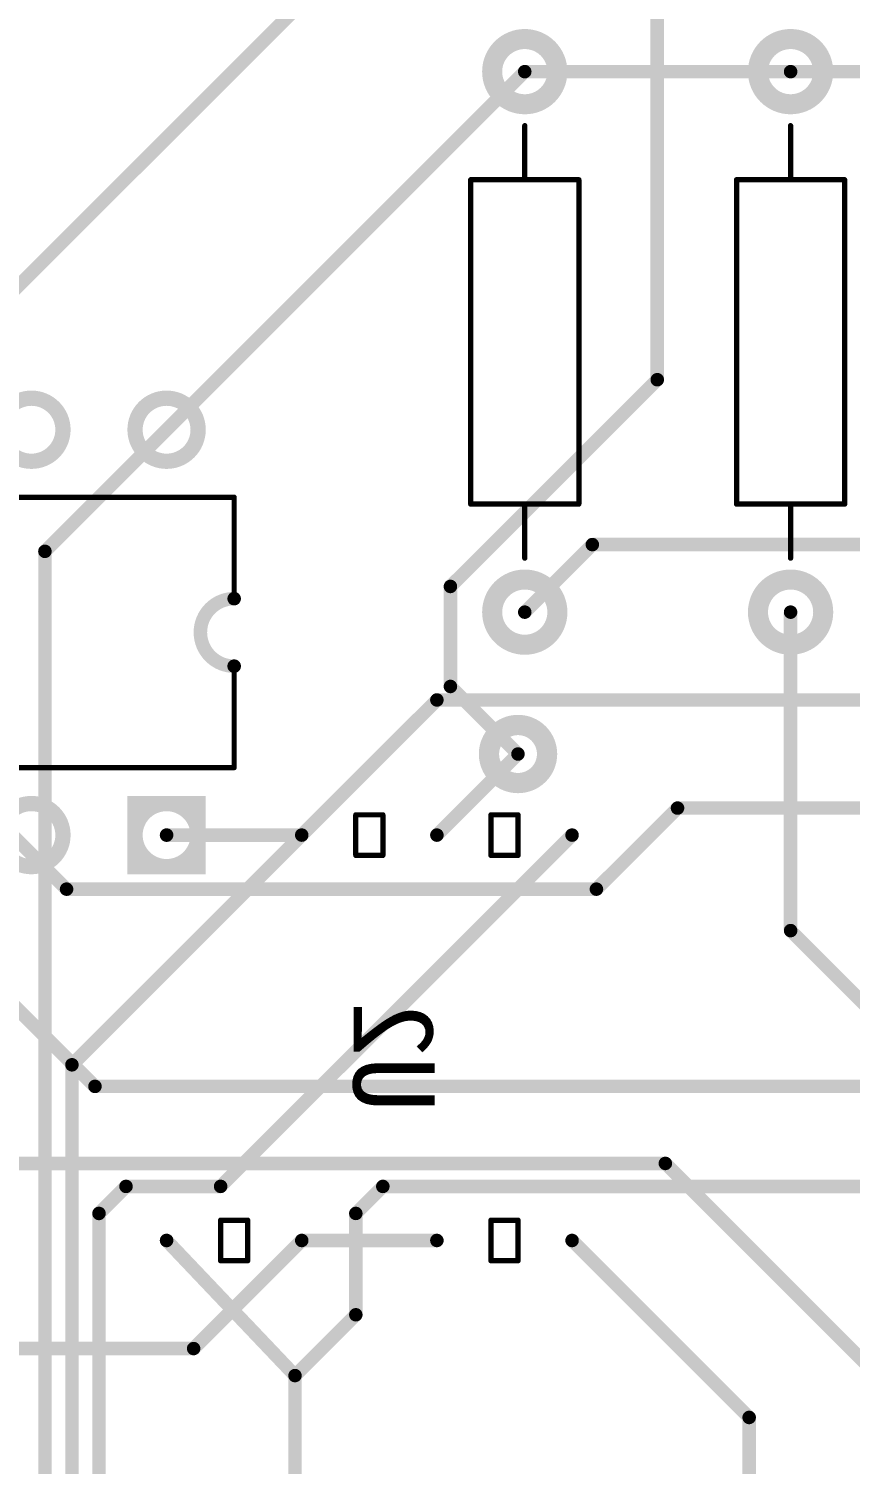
# Model space of a CAD drawing. Header units: millimetres. Extents: x 38 to 140, y 35 to 124.
# Drawn here: x 76.91 to 92.35, y 75.55 to 102.53 of the extents above; entities that cross this region are included whole.
import ezdxf

# ---------------------------------------------------------------- set-up
doc = ezdxf.new("R2010")
doc.units = ezdxf.units.MM
for name, color, linetype in [('BottomLayer', 5, 'Continuous'), ('BottomOverlay', 54, 'Continuous'), ('BottomSolder', 6, 'Continuous'), ('KeepOutLayer', 6, 'Continuous'), ('MultiLayer', 9, 'Continuous'), ('TopLayer', 1, 'Continuous'), ('TopOverlay', 2, 'Continuous'), ('TopSolder', 216, 'Continuous')]:
    doc.layers.add(name, color=color, linetype=linetype)

# ---------------------------------------------------------------- blocks, each defined once
blk = doc.blocks.new('AXIAL_0_4_15')
at = {"layer": 'BottomLayer', "const_width": 0.275}
for points in [[(-5.643, 0, 1), (-4.517, 0, 1)], [(4.517, 0, 1), (5.643, 0, 1)]]:
    blk.add_lwpolyline(points, format="xyb", close=True, dxfattribs=at)
at = {"layer": 'BottomSolder', "const_width": 0.377}
for points in [[(-5.693, 0, 1), (-4.467, 0, 1)], [(4.467, 0, 1), (5.693, 0, 1)]]:
    blk.add_lwpolyline(points, format="xyb", close=True, dxfattribs=at)
at = {"layer": 'MultiLayer', "const_width": 0.275}
for points in [[(-5.643, 0, 1), (-4.517, 0, 1)], [(4.517, 0, 1), (5.643, 0, 1)]]:
    blk.add_lwpolyline(points, format="xyb", close=True, dxfattribs=at)
at = {"layer": 'TopLayer', "const_width": 0.275}
for points in [[(-5.643, 0, 1), (-4.517, 0, 1)], [(4.517, 0, 1), (5.643, 0, 1)]]:
    blk.add_lwpolyline(points, format="xyb", close=True, dxfattribs=at)
at = {"layer": 'TopOverlay', "const_width": 0.1}
for points in [[(-3.048, 1.016), (-3.048, -1.016)], [(-3.048, 1.016), (3.048, 1.016)], [(3.048, 1.016), (3.048, -1.016)], [(-4.064, 0), (-3.048, 0)], [(3.048, 0), (4.064, 0)], [(-3.048, -1.016), (3.048, -1.016)]]:
    blk.add_lwpolyline(points, dxfattribs=at)
at = {"layer": 'TopOverlay', "const_width": 0.05}
for points in [[(-3.073, 1.016, 1), (-3.023, 1.016, 1)], [(-3.073, 1.016, 1), (-3.023, 1.016, 1)], [(3.023, 1.016, 1), (3.073, 1.016, 1)], [(3.023, 1.016, 1), (3.073, 1.016, 1)], [(-4.089, 0, 1), (-4.039, 0, 1)], [(-3.073, 0, 1), (-3.023, 0, 1)], [(3.023, 0, 1), (3.073, 0, 1)], [(4.039, 0, 1), (4.089, 0, 1)], [(-3.073, -1.016, 1), (-3.023, -1.016, 1)], [(-3.073, -1.016, 1), (-3.023, -1.016, 1)], [(3.023, -1.016, 1), (3.073, -1.016, 1)], [(3.023, -1.016, 1), (3.073, -1.016, 1)]]:
    blk.add_lwpolyline(points, format="xyb", close=True, dxfattribs=at)
at = {"layer": 'TopSolder', "const_width": 0.377}
for points in [[(-5.693, 0, 1), (-4.467, 0, 1)], [(4.467, 0, 1), (5.693, 0, 1)]]:
    blk.add_lwpolyline(points, format="xyb", close=True, dxfattribs=at)
blk = doc.blocks.new('AXIAL_0_4_16')
at = {"layer": 'BottomLayer', "const_width": 0.275}
for points in [[(-5.643, 0, 1), (-4.517, 0, 1)], [(4.517, 0, 1), (5.643, 0, 1)]]:
    blk.add_lwpolyline(points, format="xyb", close=True, dxfattribs=at)
at = {"layer": 'BottomSolder', "const_width": 0.377}
for points in [[(-5.693, 0, 1), (-4.467, 0, 1)], [(4.467, 0, 1), (5.693, 0, 1)]]:
    blk.add_lwpolyline(points, format="xyb", close=True, dxfattribs=at)
at = {"layer": 'MultiLayer', "const_width": 0.275}
for points in [[(-5.643, 0, 1), (-4.517, 0, 1)], [(4.517, 0, 1), (5.643, 0, 1)]]:
    blk.add_lwpolyline(points, format="xyb", close=True, dxfattribs=at)
at = {"layer": 'TopLayer', "const_width": 0.275}
for points in [[(-5.643, 0, 1), (-4.517, 0, 1)], [(4.517, 0, 1), (5.643, 0, 1)]]:
    blk.add_lwpolyline(points, format="xyb", close=True, dxfattribs=at)
at = {"layer": 'TopOverlay', "const_width": 0.1}
for points in [[(-3.048, 1.016), (-3.048, -1.016)], [(-3.048, 1.016), (3.048, 1.016)], [(3.048, 1.016), (3.048, -1.016)], [(-4.064, 0), (-3.048, 0)], [(3.048, 0), (4.064, 0)], [(-3.048, -1.016), (3.048, -1.016)]]:
    blk.add_lwpolyline(points, dxfattribs=at)
at = {"layer": 'TopOverlay', "const_width": 0.05}
for points in [[(-3.073, 1.016, 1), (-3.023, 1.016, 1)], [(-3.073, 1.016, 1), (-3.023, 1.016, 1)], [(3.023, 1.016, 1), (3.073, 1.016, 1)], [(3.023, 1.016, 1), (3.073, 1.016, 1)], [(-4.089, 0, 1), (-4.039, 0, 1)], [(-3.073, 0, 1), (-3.023, 0, 1)], [(3.023, 0, 1), (3.073, 0, 1)], [(4.039, 0, 1), (4.089, 0, 1)], [(-3.073, -1.016, 1), (-3.023, -1.016, 1)], [(-3.073, -1.016, 1), (-3.023, -1.016, 1)], [(3.023, -1.016, 1), (3.073, -1.016, 1)], [(3.023, -1.016, 1), (3.073, -1.016, 1)]]:
    blk.add_lwpolyline(points, format="xyb", close=True, dxfattribs=at)
at = {"layer": 'TopSolder', "const_width": 0.377}
for points in [[(-5.693, 0, 1), (-4.467, 0, 1)], [(4.467, 0, 1), (5.693, 0, 1)]]:
    blk.add_lwpolyline(points, format="xyb", close=True, dxfattribs=at)
blk = doc.blocks.new('DIP08_B_30')
at = {"layer": 'BottomLayer', "const_width": 0.185}
for points in [[(-0.542, 7.62, 1), (0.542, 7.62, 1)], [(7.078, 7.62, 1), (8.162, 7.62, 1)], [(-0.542, 5.08, 1), (0.542, 5.08, 1)], [(7.078, 5.08, 1), (8.162, 5.08, 1)], [(-0.542, 2.54, 1), (0.542, 2.54, 1)], [(7.078, 2.54, 1), (8.162, 2.54, 1)], [(-0.542, 0, 1), (0.542, 0, 1)], [(7.078, 0, 1), (8.162, 0, 1)]]:
    blk.add_lwpolyline(points, format="xyb", close=True, dxfattribs=at)
for points in [[(-0.635, 0.542), (0.635, 0.542)], [(-0.542, 0.635), (-0.542, -0.635)], [(0.542, 0.635), (0.542, -0.635)], [(-0.635, -0.542), (0.635, -0.542)]]:
    blk.add_lwpolyline(points, dxfattribs=at)
at = {"layer": 'BottomOverlay', "const_width": 0.1}
for points in [[(6.35, 8.89), (1.27, 8.89)], [(1.27, -1.27), (1.27, 8.89)], [(6.35, -1.27), (6.35, 8.89)], [(3.175, -1.27), (1.27, -1.27)], [(6.35, -1.27), (4.445, -1.27)]]:
    blk.add_lwpolyline(points, dxfattribs=at)
at = {"layer": 'BottomOverlay'}
for points, const_width in [([(1.245, 8.89, 1), (1.295, 8.89, 1)], 0.05), ([(1.245, 8.89, 1), (1.295, 8.89, 1)], 0.05), ([(6.325, 8.89, 1), (6.375, 8.89, 1)], 0.05), ([(6.325, 8.89, 1), (6.375, 8.89, 1)], 0.05), ([(1.245, -1.27, 1), (1.295, -1.27, 1)], 0.05), ([(1.245, -1.27, 1), (1.295, -1.27, 1)], 0.05), ([(3.111, -1.27, 1), (3.239, -1.27, 1)], 0.127), ([(3.15, -1.27, 1), (3.2, -1.27, 1)], 0.05), ([(4.381, -1.27, 1), (4.508, -1.27, 1)], 0.127), ([(4.42, -1.27, 1), (4.47, -1.27, 1)], 0.05), ([(6.325, -1.27, 1), (6.375, -1.27, 1)], 0.05), ([(6.325, -1.27, 1), (6.375, -1.27, 1)], 0.05)]:
    blk.add_lwpolyline(points, format="xyb", close=True, dxfattribs=dict(at, const_width=const_width))
at = {"layer": 'BottomOverlay', "const_width": 0.254}
blk.add_lwpolyline([(3.175, -1.27, -1), (4.445, -1.27)], format="xyb", dxfattribs=at)
at = {"layer": 'BottomSolder', "const_width": 0.287}
for points in [[(-0.593, 7.62, 1), (0.593, 7.62, 1)], [(7.027, 7.62, 1), (8.213, 7.62, 1)], [(-0.593, 5.08, 1), (0.593, 5.08, 1)], [(7.027, 5.08, 1), (8.213, 5.08, 1)], [(-0.593, 2.54, 1), (0.593, 2.54, 1)], [(7.027, 2.54, 1), (8.213, 2.54, 1)], [(-0.593, 0, 1), (0.593, 0, 1)], [(7.027, 0, 1), (8.213, 0, 1)]]:
    blk.add_lwpolyline(points, format="xyb", close=True, dxfattribs=at)
for points in [[(-0.593, 0.737), (-0.593, -0.737)], [(0.593, 0.737), (0.593, -0.737)], [(-0.737, 0.593), (0.737, 0.593)], [(-0.737, -0.593), (0.737, -0.593)]]:
    blk.add_lwpolyline(points, dxfattribs=at)
at = {"layer": 'MultiLayer', "const_width": 0.185}
for points in [[(-0.542, 7.62, 1), (0.542, 7.62, 1)], [(7.078, 7.62, 1), (8.162, 7.62, 1)], [(-0.542, 5.08, 1), (0.542, 5.08, 1)], [(7.078, 5.08, 1), (8.162, 5.08, 1)], [(-0.542, 2.54, 1), (0.542, 2.54, 1)], [(7.078, 2.54, 1), (8.162, 2.54, 1)], [(-0.542, 0, 1), (0.542, 0, 1)], [(7.078, 0, 1), (8.162, 0, 1)]]:
    blk.add_lwpolyline(points, format="xyb", close=True, dxfattribs=at)
for points in [[(-0.635, 0.542), (0.635, 0.542)], [(-0.542, 0.635), (-0.542, -0.635)], [(0.542, 0.635), (0.542, -0.635)], [(-0.635, -0.542), (0.635, -0.542)]]:
    blk.add_lwpolyline(points, dxfattribs=at)
at = {"layer": 'TopLayer', "const_width": 0.185}
for points in [[(-0.542, 7.62, 1), (0.542, 7.62, 1)], [(7.078, 7.62, 1), (8.162, 7.62, 1)], [(-0.542, 5.08, 1), (0.542, 5.08, 1)], [(7.078, 5.08, 1), (8.162, 5.08, 1)], [(-0.542, 2.54, 1), (0.542, 2.54, 1)], [(7.078, 2.54, 1), (8.162, 2.54, 1)], [(-0.542, 0, 1), (0.542, 0, 1)], [(7.078, 0, 1), (8.162, 0, 1)]]:
    blk.add_lwpolyline(points, format="xyb", close=True, dxfattribs=at)
for points in [[(-0.635, 0.542), (0.635, 0.542)], [(-0.542, 0.635), (-0.542, -0.635)], [(0.542, 0.635), (0.542, -0.635)], [(-0.635, -0.542), (0.635, -0.542)]]:
    blk.add_lwpolyline(points, dxfattribs=at)
at = {"layer": 'TopSolder', "const_width": 0.287}
for points in [[(-0.593, 7.62, 1), (0.593, 7.62, 1)], [(7.027, 7.62, 1), (8.213, 7.62, 1)], [(-0.593, 5.08, 1), (0.593, 5.08, 1)], [(7.027, 5.08, 1), (8.213, 5.08, 1)], [(-0.593, 2.54, 1), (0.593, 2.54, 1)], [(7.027, 2.54, 1), (8.213, 2.54, 1)], [(-0.593, 0, 1), (0.593, 0, 1)], [(7.027, 0, 1), (8.213, 0, 1)]]:
    blk.add_lwpolyline(points, format="xyb", close=True, dxfattribs=at)
for points in [[(-0.593, 0.737), (-0.593, -0.737)], [(0.593, 0.737), (0.593, -0.737)], [(-0.737, 0.593), (0.737, 0.593)], [(-0.737, -0.593), (0.737, -0.593)]]:
    blk.add_lwpolyline(points, dxfattribs=at)

msp = doc.modelspace()

# ---------------------------------------------------------------- linework, layer by layer
at = {"layer": 'BottomLayer', "const_width": 0.254}
for points in [[(86.233, 101.727), (91.228, 101.727)], [(91.228, 101.727), (96.224, 101.727)], [(82.042, 87.376), (84.582, 89.916)], [(84.582, 89.916), (114.935, 89.916)], [(84.582, 87.376), (86.106, 88.9)], [(87.579, 86.36), (89.103, 87.884)], [(89.103, 87.884), (112.014, 87.884)], [(76.606, 87.376), (77.622, 86.36)], [(79.502, 87.376), (82.042, 87.376)], [(77.622, 86.36), (87.579, 86.36)], [(75.311, 85.496), (78.156, 82.652)], [(78.156, 82.652), (95.86, 82.652)], [(75.209, 81.204), (88.875, 81.204)], [(88.875, 81.204), (93.853, 76.225)], [(80.01, 77.724), (82.042, 79.756)], [(82.042, 79.756), (84.582, 79.756)], [(68.072, 77.724), (80.01, 77.724)]]:
    msp.add_lwpolyline(points, dxfattribs=at)
at = {"layer": 'BottomLayer'}
for points, const_width in [([(86.169, 101.727, 1), (86.296, 101.727, 1)], 0.127), ([(91.165, 101.727, 1), (91.292, 101.727, 1)], 0.127), ([(91.165, 101.727, 1), (91.292, 101.727, 1)], 0.127), ([(84.518, 89.916, 1), (84.645, 89.916, 1)], 0.127), ([(84.518, 89.916, 1), (84.645, 89.916, 1)], 0.127), ([(85.611, 88.9, 1), (86.601, 88.9, 1)], 0.279), ([(86.042, 88.9, 1), (86.169, 88.9, 1)], 0.127), ([(89.04, 87.884, 1), (89.167, 87.884, 1)], 0.127), ([(89.04, 87.884, 1), (89.167, 87.884, 1)], 0.127), ([(79.438, 87.376, 1), (79.566, 87.376, 1)], 0.127), ([(81.978, 87.376, 1), (82.105, 87.376, 1)], 0.127), ([(81.978, 87.376, 1), (82.105, 87.376, 1)], 0.127), ([(84.518, 87.376, 1), (84.645, 87.376, 1)], 0.127), ([(77.559, 86.36, 1), (77.686, 86.36, 1)], 0.127), ([(77.559, 86.36, 1), (77.686, 86.36, 1)], 0.127), ([(87.516, 86.36, 1), (87.643, 86.36, 1)], 0.127), ([(87.516, 86.36, 1), (87.643, 86.36, 1)], 0.127), ([(78.092, 82.652, 1), (78.219, 82.652, 1)], 0.127), ([(78.092, 82.652, 1), (78.219, 82.652, 1)], 0.127), ([(88.811, 81.204, 1), (88.938, 81.204, 1)], 0.127), ([(88.811, 81.204, 1), (88.938, 81.204, 1)], 0.127), ([(81.978, 79.756, 1), (82.105, 79.756, 1)], 0.127), ([(81.978, 79.756, 1), (82.105, 79.756, 1)], 0.127), ([(84.518, 79.756, 1), (84.645, 79.756, 1)], 0.127), ([(79.947, 77.724, 1), (80.073, 77.724, 1)], 0.127), ([(79.947, 77.724, 1), (80.073, 77.724, 1)], 0.127)]:
    msp.add_lwpolyline(points, format="xyb", close=True, dxfattribs=dict(at, const_width=const_width))
at = {"layer": 'BottomSolder', "const_width": 0.381}
msp.add_lwpolyline([(85.56, 88.9, 1), (86.652, 88.9, 1)], format="xyb", close=True, dxfattribs=at)
at = {"layer": 'KeepOutLayer', "const_width": 0.1}
for points in [[(83.058, 87.757), (83.566, 87.757)], [(83.058, 86.995), (83.058, 87.757)], [(83.566, 86.995), (83.566, 87.757)], [(85.598, 87.757), (86.106, 87.757)], [(85.598, 86.995), (85.598, 87.757)], [(86.106, 86.995), (86.106, 87.757)], [(83.058, 86.995), (83.566, 86.995)], [(85.598, 86.995), (86.106, 86.995)], [(80.518, 80.137), (81.026, 80.137)], [(80.518, 79.375), (80.518, 80.137)], [(81.026, 79.375), (81.026, 80.137)], [(85.598, 80.137), (86.106, 80.137)], [(85.598, 79.375), (85.598, 80.137)], [(86.106, 79.375), (86.106, 80.137)], [(80.518, 79.375), (81.026, 79.375)], [(85.598, 79.375), (86.106, 79.375)]]:
    msp.add_lwpolyline(points, dxfattribs=at)
at = {"layer": 'KeepOutLayer', "const_width": 0.05}
for points in [[(83.033, 87.757, 1), (83.083, 87.757, 1)], [(83.033, 87.757, 1), (83.083, 87.757, 1)], [(83.541, 87.757, 1), (83.591, 87.757, 1)], [(83.541, 87.757, 1), (83.591, 87.757, 1)], [(85.573, 87.757, 1), (85.623, 87.757, 1)], [(85.573, 87.757, 1), (85.623, 87.757, 1)], [(86.081, 87.757, 1), (86.131, 87.757, 1)], [(86.081, 87.757, 1), (86.131, 87.757, 1)], [(83.033, 86.995, 1), (83.083, 86.995, 1)], [(83.033, 86.995, 1), (83.083, 86.995, 1)], [(83.541, 86.995, 1), (83.591, 86.995, 1)], [(83.541, 86.995, 1), (83.591, 86.995, 1)], [(85.573, 86.995, 1), (85.623, 86.995, 1)], [(85.573, 86.995, 1), (85.623, 86.995, 1)], [(86.081, 86.995, 1), (86.131, 86.995, 1)], [(86.081, 86.995, 1), (86.131, 86.995, 1)], [(80.493, 80.137, 1), (80.543, 80.137, 1)], [(80.493, 80.137, 1), (80.543, 80.137, 1)], [(81.001, 80.137, 1), (81.051, 80.137, 1)], [(81.001, 80.137, 1), (81.051, 80.137, 1)], [(85.573, 80.137, 1), (85.623, 80.137, 1)], [(85.573, 80.137, 1), (85.623, 80.137, 1)], [(86.081, 80.137, 1), (86.131, 80.137, 1)], [(86.081, 80.137, 1), (86.131, 80.137, 1)], [(80.493, 79.375, 1), (80.543, 79.375, 1)], [(80.493, 79.375, 1), (80.543, 79.375, 1)], [(81.001, 79.375, 1), (81.051, 79.375, 1)], [(81.001, 79.375, 1), (81.051, 79.375, 1)], [(85.573, 79.375, 1), (85.623, 79.375, 1)], [(85.573, 79.375, 1), (85.623, 79.375, 1)], [(86.081, 79.375, 1), (86.131, 79.375, 1)], [(86.081, 79.375, 1), (86.131, 79.375, 1)]]:
    msp.add_lwpolyline(points, format="xyb", close=True, dxfattribs=at)
at = {"layer": 'MultiLayer', "const_width": 0.279}
msp.add_lwpolyline([(85.611, 88.9, 1), (86.601, 88.9, 1)], format="xyb", close=True, dxfattribs=at)
at = {"layer": 'TopLayer', "const_width": 0.254}
for points in [[(73.787, 94.767), (87.325, 108.306)], [(88.722, 95.936), (88.722, 104.546)], [(77.216, 92.71), (86.233, 101.727)], [(84.836, 92.05), (88.722, 95.936)], [(77.216, 65.659), (77.216, 92.71)], [(86.233, 91.567), (87.503, 92.837)], [(87.503, 92.837), (93.472, 92.837)], [(84.836, 90.17), (84.836, 92.05)], [(91.228, 85.581), (91.228, 91.567)], [(84.836, 90.17), (86.106, 88.9)], [(77.724, 83.058), (82.042, 87.376)], [(80.518, 80.772), (87.122, 87.376)], [(91.228, 85.581), (93.142, 83.668)], [(77.724, 69.215), (77.724, 83.058)], [(78.232, 80.264), (78.74, 80.772)], [(78.74, 80.772), (80.518, 80.772)], [(83.058, 80.264), (83.566, 80.772)], [(83.566, 80.772), (95.123, 80.772)], [(78.232, 70.409), (78.232, 80.264)], [(83.058, 78.359), (83.058, 80.264)], [(79.502, 79.756), (81.915, 77.216)], [(87.122, 79.756), (90.449, 76.429)], [(81.915, 77.216), (83.058, 78.359)], [(81.915, 71.12), (81.915, 77.216)], [(90.449, 55.728), (90.449, 76.429)]]:
    msp.add_lwpolyline(points, dxfattribs=at)
at = {"layer": 'TopLayer'}
for points, const_width in [([(86.169, 101.727, 1), (86.296, 101.727, 1)], 0.127), ([(88.659, 95.936, 1), (88.786, 95.936, 1)], 0.127), ([(88.659, 95.936, 1), (88.786, 95.936, 1)], 0.127), ([(77.152, 92.71, 1), (77.279, 92.71, 1)], 0.127), ([(77.152, 92.71, 1), (77.279, 92.71, 1)], 0.127), ([(87.439, 92.837, 1), (87.566, 92.837, 1)], 0.127), ([(87.439, 92.837, 1), (87.566, 92.837, 1)], 0.127), ([(84.772, 92.05, 1), (84.899, 92.05, 1)], 0.127), ([(84.772, 92.05, 1), (84.899, 92.05, 1)], 0.127), ([(86.169, 91.567, 1), (86.296, 91.567, 1)], 0.127), ([(91.165, 91.567, 1), (91.292, 91.567, 1)], 0.127), ([(84.772, 90.17, 1), (84.899, 90.17, 1)], 0.127), ([(84.772, 90.17, 1), (84.899, 90.17, 1)], 0.127), ([(85.611, 88.9, 1), (86.601, 88.9, 1)], 0.279), ([(86.042, 88.9, 1), (86.169, 88.9, 1)], 0.127), ([(81.978, 87.376, 1), (82.105, 87.376, 1)], 0.127), ([(87.058, 87.376, 1), (87.185, 87.376, 1)], 0.127), ([(91.165, 85.581, 1), (91.292, 85.581, 1)], 0.127), ([(91.165, 85.581, 1), (91.292, 85.581, 1)], 0.127), ([(77.66, 83.058, 1), (77.787, 83.058, 1)], 0.127), ([(77.66, 83.058, 1), (77.787, 83.058, 1)], 0.127), ([(78.676, 80.772, 1), (78.803, 80.772, 1)], 0.127), ([(78.676, 80.772, 1), (78.803, 80.772, 1)], 0.127), ([(80.454, 80.772, 1), (80.581, 80.772, 1)], 0.127), ([(80.454, 80.772, 1), (80.581, 80.772, 1)], 0.127), ([(83.502, 80.772, 1), (83.629, 80.772, 1)], 0.127), ([(83.502, 80.772, 1), (83.629, 80.772, 1)], 0.127), ([(78.168, 80.264, 1), (78.295, 80.264, 1)], 0.127), ([(78.168, 80.264, 1), (78.295, 80.264, 1)], 0.127), ([(82.995, 80.264, 1), (83.121, 80.264, 1)], 0.127), ([(82.995, 80.264, 1), (83.121, 80.264, 1)], 0.127), ([(79.438, 79.756, 1), (79.566, 79.756, 1)], 0.127), ([(87.058, 79.756, 1), (87.185, 79.756, 1)], 0.127), ([(82.995, 78.359, 1), (83.121, 78.359, 1)], 0.127), ([(82.995, 78.359, 1), (83.121, 78.359, 1)], 0.127), ([(81.852, 77.216, 1), (81.978, 77.216, 1)], 0.127), ([(81.852, 77.216, 1), (81.978, 77.216, 1)], 0.127), ([(81.852, 77.216, 1), (81.978, 77.216, 1)], 0.127), ([(90.386, 76.429, 1), (90.513, 76.429, 1)], 0.127), ([(90.386, 76.429, 1), (90.513, 76.429, 1)], 0.127)]:
    msp.add_lwpolyline(points, format="xyb", close=True, dxfattribs=dict(at, const_width=const_width))
at = {"layer": 'TopSolder', "const_width": 0.381}
msp.add_lwpolyline([(85.56, 88.9, 1), (86.652, 88.9, 1)], format="xyb", close=True, dxfattribs=at)

# ---------------------------------------------------------------- block references
for name, p, rotation in [('AXIAL_0_4_16', (86.233, 96.647), 270), ('AXIAL_0_4_15', (91.228, 96.647), 270), ('DIP08_B_30', (79.502, 87.376), 90)]:
    msp.add_blockref(name, p, dxfattribs=dict(rotation=rotation))

# ---------------------------------------------------------------- texts
at = {"layer": 'BottomOverlay', "text_generation_flag": 2}
msp.add_text('U2', height=1.524, rotation=270, dxfattribs=at).set_placement((83.015, 82.169))

doc.saveas('drawing.dxf')
